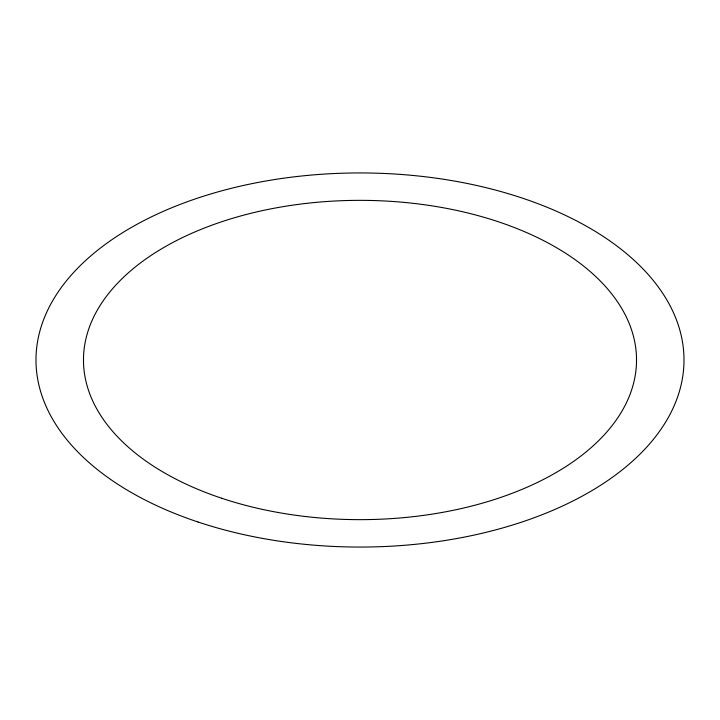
<?xml version="1.0" encoding="UTF-8"?>
<svg xmlns="http://www.w3.org/2000/svg" width="720" height="720" viewBox="0 0 720 720"><rect width="100%" height="100%" fill="white"/><g stroke="black" fill="none" stroke-linecap="round" stroke-linejoin="round"><path stroke-width="1.08" d="M198 522A324 187.056 0 0 0 684 360A324 187.056 0 0 0 198 198A324 187.056 0 0 0 198 522M221.733 498.258A276.525 159.651 0 0 0 636.525 360A276.525 159.651 0 0 0 221.733 221.742A276.525 159.651 0 0 0 221.733 498.258"/></g></svg>
